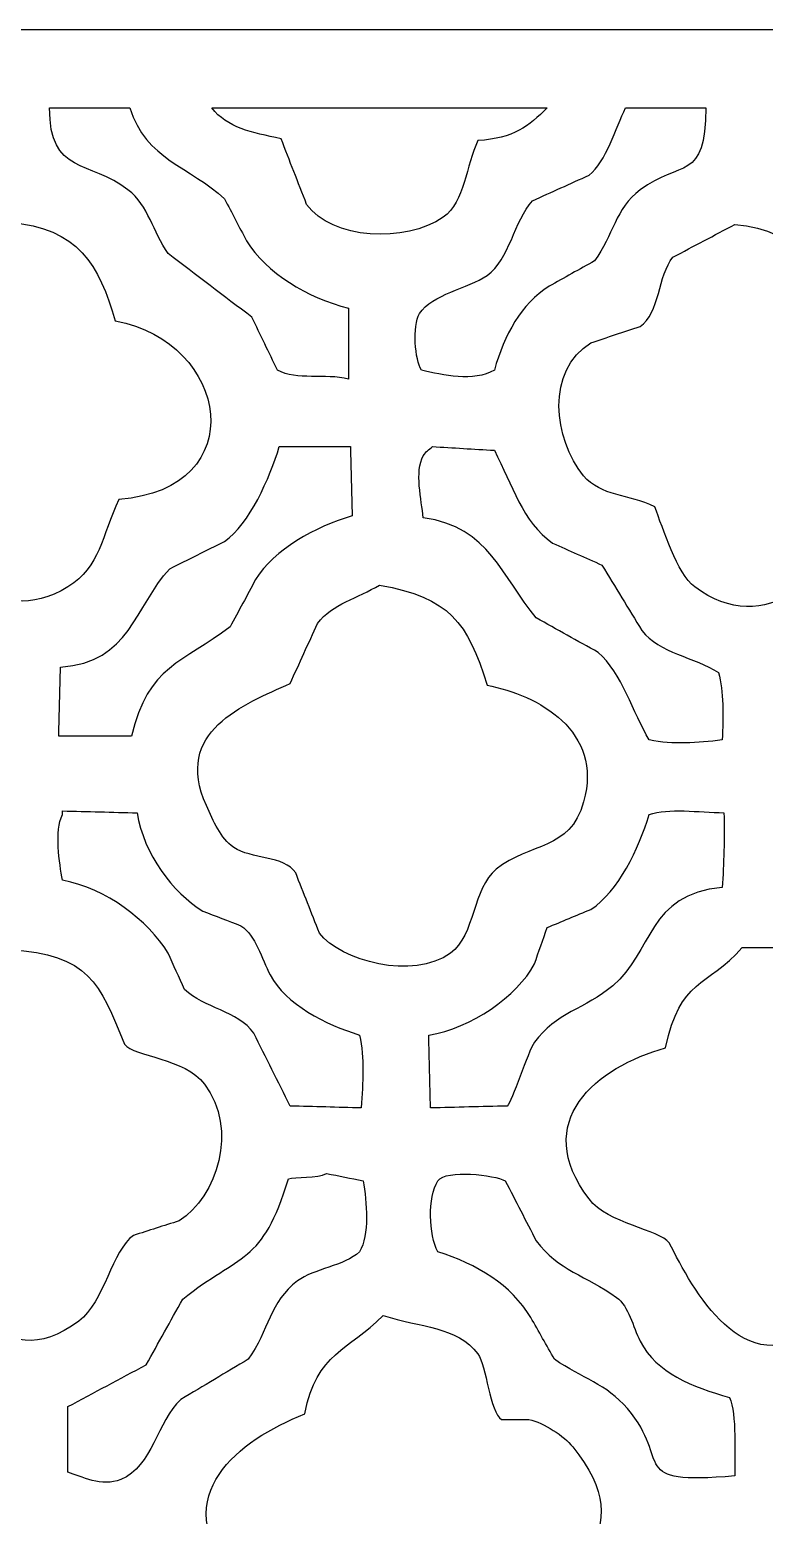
# Model space of a CAD drawing. Header units: centimetres. Extents: x -27.5 to -1.9, y -9.6 to -4.5.
# Drawn here: x -19.989 to -18.746, y -7.043 to -4.528 of the extents above; entities that cross this region are included whole.
import ezdxf

# ---------------------------------------------------------------- set-up
doc = ezdxf.new("R2010")
doc.units = ezdxf.units.CM
doc.header["$MEASUREMENT"] = 0
doc.layers.add('layer 1', color=7, linetype='Continuous')

msp = doc.modelspace()

# ---------------------------------------------------------------- linework, layer by layer
at = {"layer": 'layer 1', "color": 250}
for points, knots in [([(-27.47273, -4.52768), (-27.47273, -4.52768), (-16.31214, -4.52768), (-16.31214, -4.52768), (-16.31214, -4.52768), (-16.31214, -4.52768), (-16.31214, -9.55272), (-16.31214, -9.55272), (-16.31214, -9.55272), (-16.31214, -9.55272), (-27.47273, -9.55272), (-27.47273, -9.55272), (-27.47273, -9.55272), (-27.47273, -9.55272), (-27.47273, -4.52768), (-27.47273, -4.52768)], [0, 0, 0, 0, 0.2, 0.2, 0.2, 0.2, 0.4, 0.4, 0.4, 0.4, 0.6, 0.6, 0.6, 0.6, 1, 1, 1, 1]), ([(-19.95549, -4.65991), (-19.9562, -4.77395), (-19.88723, -4.74829), (-19.82285, -4.79872), (-19.82285, -4.79872), (-19.78794, -4.82607), (-19.78085, -4.86959), (-19.75499, -4.90669), (-19.75499, -4.90669), (-19.70769, -4.94267), (-19.66038, -4.97867), (-19.61309, -5.01465), (-19.61309, -5.01465), (-19.5987, -5.04447), (-19.5843, -5.07429), (-19.5699, -5.10411), (-19.5699, -5.10411), (-19.53751, -5.12233), (-19.48904, -5.10893), (-19.4496, -5.11953), (-19.4496, -5.11953), (-19.4496, -5.07944), (-19.4496, -5.03933), (-19.4496, -4.99923), (-19.4496, -4.99923), (-19.51945, -4.98172), (-19.58861, -4.93947), (-19.62234, -4.88509), (-19.62234, -4.88509), (-19.63468, -4.86145), (-19.64702, -4.83779), (-19.65936, -4.81414), (-19.65936, -4.81414), (-19.71767, -4.75962), (-19.79269, -4.7477), (-19.81977, -4.65991), (-19.81977, -4.65991), (-19.86501, -4.65991), (-19.91026, -4.65991), (-19.95549, -4.65991)], [0, 0, 0, 0, 0.0909091, 0.0909091, 0.0909091, 0.0909091, 0.1818182, 0.1818182, 0.1818182, 0.1818182, 0.2727273, 0.2727273, 0.2727273, 0.2727273, 0.3636364, 0.3636364, 0.3636364, 0.3636364, 0.4545455, 0.4545455, 0.4545455, 0.4545455, 0.5454545, 0.5454545, 0.5454545, 0.5454545, 0.6363636, 0.6363636, 0.6363636, 0.6363636, 0.7272727, 0.7272727, 0.7272727, 0.7272727, 0.8181818, 0.8181818, 0.8181818, 0.8181818, 1, 1, 1, 1]), ([(-19.68095, -4.65991), (-19.65503, -4.69417), (-19.61379, -4.70157), (-19.56373, -4.71235), (-19.56373, -4.71235), (-19.54934, -4.74936), (-19.53494, -4.78639), (-19.52055, -4.8234), (-19.52055, -4.8234), (-19.4789, -4.88324), (-19.35278, -4.88952), (-19.28919, -4.84499), (-19.28919, -4.84499), (-19.25235, -4.8192), (-19.25114, -4.75735), (-19.23058, -4.71543), (-19.23058, -4.71543), (-19.16976, -4.7114), (-19.14476, -4.69156), (-19.11336, -4.65991), (-19.11336, -4.65991), (-19.30254, -4.65991), (-19.49178, -4.65991), (-19.68095, -4.65991)], [0, 0, 0, 0, 0.1428571, 0.1428571, 0.1428571, 0.1428571, 0.2857143, 0.2857143, 0.2857143, 0.2857143, 0.4285714, 0.4285714, 0.4285714, 0.4285714, 0.5714286, 0.5714286, 0.5714286, 0.5714286, 0.7142857, 0.7142857, 0.7142857, 0.7142857, 1, 1, 1, 1]), ([(-18.84499, -4.65991), (-18.89023, -4.65991), (-18.93548, -4.65991), (-18.98072, -4.65991), (-18.98072, -4.65991), (-18.99696, -4.69348), (-19.01414, -4.75168), (-19.04241, -4.77404), (-19.04241, -4.77404), (-19.07428, -4.78844), (-19.10617, -4.80283), (-19.13804, -4.81723), (-19.13804, -4.81723), (-19.16995, -4.85172), (-19.1764, -4.91654), (-19.21516, -4.9437), (-19.21516, -4.9437), (-19.24777, -4.96657), (-19.30819, -4.97491), (-19.32929, -5.00848), (-19.32929, -5.00848), (-19.34207, -5.0298), (-19.33711, -5.08669), (-19.32621, -5.10411), (-19.32621, -5.10411), (-19.28969, -5.11267), (-19.23815, -5.12448), (-19.20282, -5.10411), (-19.20282, -5.10411), (-19.18606, -5.04423), (-19.15752, -4.99217), (-19.11028, -4.96221), (-19.11028, -4.96221), (-19.08457, -4.94782), (-19.05886, -4.93342), (-19.03316, -4.91903), (-19.03316, -4.91903), (-19.00145, -4.87571), (-18.99839, -4.83059), (-18.95604, -4.79872), (-18.95604, -4.79872), (-18.88862, -4.74799), (-18.8446, -4.78579), (-18.84499, -4.65991)], [0, 0, 0, 0, 0.0833333, 0.0833333, 0.0833333, 0.0833333, 0.1666667, 0.1666667, 0.1666667, 0.1666667, 0.25, 0.25, 0.25, 0.25, 0.3333333, 0.3333333, 0.3333333, 0.3333333, 0.4166667, 0.4166667, 0.4166667, 0.4166667, 0.5, 0.5, 0.5, 0.5, 0.5833333, 0.5833333, 0.5833333, 0.5833333, 0.6666667, 0.6666667, 0.6666667, 0.6666667, 0.75, 0.75, 0.75, 0.75, 0.8333333, 0.8333333, 0.8333333, 0.8333333, 1, 1, 1, 1]), ([(-20.02336, -4.85425), (-20.0553, -4.8755), (-20.10237, -4.87965), (-20.12516, -4.90977), (-20.12516, -4.90977), (-20.14609, -4.93744), (-20.14838, -4.99897), (-20.1776, -5.01774), (-20.1776, -5.01774), (-20.22256, -5.04172), (-20.26509, -5.03578), (-20.29482, -5.07326), (-20.29482, -5.07326), (-20.35608, -5.1505), (-20.32809, -5.2544), (-20.25472, -5.29845), (-20.25472, -5.29845), (-20.22997, -5.3133), (-20.18953, -5.31286), (-20.16217, -5.32621), (-20.16217, -5.32621), (-20.14651, -5.4248), (-20.0486, -5.54785), (-19.92465, -5.47119), (-19.92465, -5.47119), (-19.8688, -5.43665), (-19.86791, -5.38545), (-19.83828, -5.32313), (-19.83828, -5.32313), (-19.61011, -5.30575), (-19.65116, -5.05566), (-19.84444, -5.02082), (-19.84444, -5.02082), (-19.872, -4.92655), (-19.90667, -4.86257), (-20.02336, -4.85425)], [0, 0, 0, 0, 0.1, 0.1, 0.1, 0.1, 0.2, 0.2, 0.2, 0.2, 0.3, 0.3, 0.3, 0.3, 0.4, 0.4, 0.4, 0.4, 0.5, 0.5, 0.5, 0.5, 0.6, 0.6, 0.6, 0.6, 0.7, 0.7, 0.7, 0.7, 0.8, 0.8, 0.8, 0.8, 1, 1, 1, 1]), ([(-18.79563, -4.85733), (-18.83059, -4.87584), (-18.86556, -4.89435), (-18.90051, -4.91286), (-18.90051, -4.91286), (-18.92614, -4.94312), (-18.92235, -5.00816), (-18.95604, -5.03008), (-18.95604, -5.03008), (-18.9838, -5.03933), (-19.01157, -5.04859), (-19.03933, -5.05784), (-19.03933, -5.05784), (-19.11625, -5.10437), (-19.10266, -5.2211), (-19.05167, -5.28302), (-19.05167, -5.28302), (-19.02248, -5.31846), (-18.97534, -5.31355), (-18.93136, -5.33546), (-18.93136, -5.33546), (-18.91716, -5.3725), (-18.89394, -5.44842), (-18.8635, -5.47119), (-18.8635, -5.47119), (-18.74462, -5.56012), (-18.62769, -5.45561), (-18.60438, -5.33546), (-18.60438, -5.33546), (-18.49187, -5.33861), (-18.42074, -5.23353), (-18.46865, -5.11645), (-18.46865, -5.11645), (-18.49539, -5.0511), (-18.53114, -5.04564), (-18.60746, -5.02699), (-18.60746, -5.02699), (-18.63716, -4.93987), (-18.68665, -4.86661), (-18.79563, -4.85733)], [0, 0, 0, 0, 0.0909091, 0.0909091, 0.0909091, 0.0909091, 0.1818182, 0.1818182, 0.1818182, 0.1818182, 0.2727273, 0.2727273, 0.2727273, 0.2727273, 0.3636364, 0.3636364, 0.3636364, 0.3636364, 0.4545455, 0.4545455, 0.4545455, 0.4545455, 0.5454545, 0.5454545, 0.5454545, 0.5454545, 0.6363636, 0.6363636, 0.6363636, 0.6363636, 0.7272727, 0.7272727, 0.7272727, 0.7272727, 0.8181818, 0.8181818, 0.8181818, 0.8181818, 1, 1, 1, 1]), ([(-19.94007, -5.72414), (-19.89895, -5.72414), (-19.85781, -5.72414), (-19.81668, -5.72414), (-19.81668, -5.72414), (-19.78964, -5.6042), (-19.72882, -5.59901), (-19.65011, -5.53906), (-19.65011, -5.53906), (-19.63571, -5.51233), (-19.62131, -5.48559), (-19.60692, -5.45885), (-19.60692, -5.45885), (-19.57555, -5.4075), (-19.50646, -5.36975), (-19.44343, -5.35089), (-19.44343, -5.35089), (-19.44446, -5.31182), (-19.44549, -5.27274), (-19.44651, -5.23367), (-19.44651, -5.23367), (-19.48661, -5.23367), (-19.52672, -5.23367), (-19.56682, -5.23367), (-19.56682, -5.23367), (-19.58321, -5.28695), (-19.61704, -5.36507), (-19.65936, -5.39407), (-19.65936, -5.39407), (-19.6902, -5.4095), (-19.72106, -5.42492), (-19.7519, -5.44035), (-19.7519, -5.44035), (-19.81155, -5.50465), (-19.81935, -5.59893), (-19.93699, -5.60692), (-19.93699, -5.60692), (-19.93801, -5.64599), (-19.93904, -5.68507), (-19.94007, -5.72414)], [0, 0, 0, 0, 0.0909091, 0.0909091, 0.0909091, 0.0909091, 0.1818182, 0.1818182, 0.1818182, 0.1818182, 0.2727273, 0.2727273, 0.2727273, 0.2727273, 0.3636364, 0.3636364, 0.3636364, 0.3636364, 0.4545455, 0.4545455, 0.4545455, 0.4545455, 0.5454545, 0.5454545, 0.5454545, 0.5454545, 0.6363636, 0.6363636, 0.6363636, 0.6363636, 0.7272727, 0.7272727, 0.7272727, 0.7272727, 0.8181818, 0.8181818, 0.8181818, 0.8181818, 1, 1, 1, 1]), ([(-19.3077, -5.23367), (-19.31401, -5.24005), (-19.31808, -5.24065), (-19.32312, -5.24909), (-19.32312, -5.24909), (-19.33797, -5.2752), (-19.326, -5.32446), (-19.32312, -5.35397), (-19.32312, -5.35397), (-19.21057, -5.3703), (-19.19001, -5.45438), (-19.13187, -5.52363), (-19.13187, -5.52363), (-19.09691, -5.54317), (-19.06195, -5.56271), (-19.02699, -5.58224), (-19.02699, -5.58224), (-18.98775, -5.61679), (-18.96773, -5.68432), (-18.94062, -5.73031), (-18.94062, -5.73031), (-18.90003, -5.73872), (-18.85947, -5.73558), (-18.81723, -5.73031), (-18.81723, -5.73031), (-18.81474, -5.6908), (-18.81475, -5.64794), (-18.8234, -5.61618), (-18.8234, -5.61618), (-18.86436, -5.58957), (-18.92386, -5.58384), (-18.95295, -5.54523), (-18.95295, -5.54523), (-18.97557, -5.50821), (-18.9982, -5.47119), (-19.02082, -5.43418), (-19.02082, -5.43418), (-19.04858, -5.42184), (-19.07635, -5.4095), (-19.10411, -5.39716), (-19.10411, -5.39716), (-19.15622, -5.36008), (-19.17187, -5.29929), (-19.20282, -5.23984), (-19.20282, -5.23984), (-19.23778, -5.23778), (-19.27274, -5.23572), (-19.3077, -5.23367)], [0, 0, 0, 0, 0.0769231, 0.0769231, 0.0769231, 0.0769231, 0.1538462, 0.1538462, 0.1538462, 0.1538462, 0.2307692, 0.2307692, 0.2307692, 0.2307692, 0.3076923, 0.3076923, 0.3076923, 0.3076923, 0.3846154, 0.3846154, 0.3846154, 0.3846154, 0.4615385, 0.4615385, 0.4615385, 0.4615385, 0.5384615, 0.5384615, 0.5384615, 0.5384615, 0.6153846, 0.6153846, 0.6153846, 0.6153846, 0.6923077, 0.6923077, 0.6923077, 0.6923077, 0.7692308, 0.7692308, 0.7692308, 0.7692308, 0.8461538, 0.8461538, 0.8461538, 0.8461538, 1, 1, 1, 1]), ([(-19.39716, -5.46811), (-19.43333, -5.49013), (-19.47732, -5.49987), (-19.50204, -5.53289), (-19.50204, -5.53289), (-19.51746, -5.56682), (-19.53289, -5.60076), (-19.54831, -5.63468), (-19.54831, -5.63468), (-19.62713, -5.67028), (-19.74689, -5.71549), (-19.69021, -5.84136), (-19.69021, -5.84136), (-19.67805, -5.86836), (-19.66663, -5.89654), (-19.64394, -5.91231), (-19.64394, -5.91231), (-19.6149, -5.93249), (-19.55848, -5.92575), (-19.53906, -5.9555), (-19.53906, -5.9555), (-19.52569, -5.98943), (-19.51232, -6.02336), (-19.49895, -6.05729), (-19.49895, -6.05729), (-19.46316, -6.10465), (-19.34071, -6.13768), (-19.27685, -6.09123), (-19.27685, -6.09123), (-19.23527, -6.06098), (-19.23928, -5.98107), (-19.19973, -5.94933), (-19.19973, -5.94933), (-19.14188, -5.90289), (-19.07511, -5.9187), (-19.05167, -5.83519), (-19.05167, -5.83519), (-19.01796, -5.71515), (-19.12866, -5.6541), (-19.21516, -5.63777), (-19.21516, -5.63777), (-19.24802, -5.53059), (-19.2783, -5.48959), (-19.39716, -5.46811)], [0, 0, 0, 0, 0.0833333, 0.0833333, 0.0833333, 0.0833333, 0.1666667, 0.1666667, 0.1666667, 0.1666667, 0.25, 0.25, 0.25, 0.25, 0.3333333, 0.3333333, 0.3333333, 0.3333333, 0.4166667, 0.4166667, 0.4166667, 0.4166667, 0.5, 0.5, 0.5, 0.5, 0.5833333, 0.5833333, 0.5833333, 0.5833333, 0.6666667, 0.6666667, 0.6666667, 0.6666667, 0.75, 0.75, 0.75, 0.75, 0.8333333, 0.8333333, 0.8333333, 0.8333333, 1, 1, 1, 1]), ([(-19.428, -6.35343), (-19.42532, -6.30871), (-19.42213, -6.27026), (-19.43109, -6.23004), (-19.43109, -6.23004), (-19.4885, -6.21216), (-19.55568, -6.17823), (-19.58224, -6.12824), (-19.58224, -6.12824), (-19.59701, -6.10045), (-19.60633, -6.06164), (-19.6316, -6.04495), (-19.6316, -6.04495), (-19.65319, -6.03673), (-19.67479, -6.0285), (-19.69638, -6.02028), (-19.69638, -6.02028), (-19.74698, -5.98834), (-19.79617, -5.92398), (-19.80743, -5.8537), (-19.80743, -5.8537), (-19.84958, -5.85267), (-19.89175, -5.85164), (-19.9339, -5.85062), (-19.9339, -5.85062), (-19.9339, -5.85267), (-19.9339, -5.85473), (-19.9339, -5.85679), (-19.9339, -5.85679), (-19.94744, -5.8843), (-19.93886, -5.93911), (-19.9339, -5.96784), (-19.9339, -5.96784), (-19.85857, -5.98191), (-19.78984, -6.03543), (-19.75499, -6.09123), (-19.75499, -6.09123), (-19.74573, -6.11179), (-19.73648, -6.13236), (-19.72722, -6.15292), (-19.72722, -6.15292), (-19.69402, -6.18473), (-19.63701, -6.18876), (-19.61, -6.22695), (-19.61, -6.22695), (-19.58944, -6.26808), (-19.56887, -6.30922), (-19.54831, -6.35034), (-19.54831, -6.35034), (-19.50821, -6.35137), (-19.4681, -6.3524), (-19.428, -6.35343)], [0, 0, 0, 0, 0.0714286, 0.0714286, 0.0714286, 0.0714286, 0.1428571, 0.1428571, 0.1428571, 0.1428571, 0.2142857, 0.2142857, 0.2142857, 0.2142857, 0.2857143, 0.2857143, 0.2857143, 0.2857143, 0.3571429, 0.3571429, 0.3571429, 0.3571429, 0.4285714, 0.4285714, 0.4285714, 0.4285714, 0.5, 0.5, 0.5, 0.5, 0.5714286, 0.5714286, 0.5714286, 0.5714286, 0.6428571, 0.6428571, 0.6428571, 0.6428571, 0.7142857, 0.7142857, 0.7142857, 0.7142857, 0.7857143, 0.7857143, 0.7857143, 0.7857143, 0.8571429, 0.8571429, 0.8571429, 0.8571429, 1, 1, 1, 1]), ([(-18.81723, -5.98017), (-18.81439, -5.94031), (-18.81302, -5.89678), (-18.81414, -5.8537), (-18.81414, -5.8537), (-18.85745, -5.85298), (-18.90835, -5.8451), (-18.94062, -5.85679), (-18.94062, -5.85679), (-18.95849, -5.91465), (-18.99281, -5.98696), (-19.03933, -6.01719), (-19.03933, -6.01719), (-19.064, -6.02747), (-19.08869, -6.03776), (-19.11336, -6.04804), (-19.11336, -6.04804), (-19.12056, -6.0686), (-19.12776, -6.08917), (-19.13495, -6.10973), (-19.13495, -6.10973), (-19.16413, -6.16454), (-19.24212, -6.21856), (-19.31387, -6.23004), (-19.31387, -6.23004), (-19.31284, -6.27116), (-19.31181, -6.3123), (-19.31078, -6.35343), (-19.31078, -6.35343), (-19.2676, -6.3524), (-19.22441, -6.35137), (-19.18122, -6.35034), (-19.18122, -6.35034), (-19.17308, -6.34402), (-19.14617, -6.25806), (-19.13495, -6.24238), (-19.13495, -6.24238), (-19.09922, -6.19243), (-19.04879, -6.18566), (-19.00231, -6.14675), (-19.00231, -6.14675), (-18.9348, -6.09023), (-18.94352, -5.99078), (-18.81723, -5.98017)], [0, 0, 0, 0, 0.0833333, 0.0833333, 0.0833333, 0.0833333, 0.1666667, 0.1666667, 0.1666667, 0.1666667, 0.25, 0.25, 0.25, 0.25, 0.3333333, 0.3333333, 0.3333333, 0.3333333, 0.4166667, 0.4166667, 0.4166667, 0.4166667, 0.5, 0.5, 0.5, 0.5, 0.5833333, 0.5833333, 0.5833333, 0.5833333, 0.6666667, 0.6666667, 0.6666667, 0.6666667, 0.75, 0.75, 0.75, 0.75, 0.8333333, 0.8333333, 0.8333333, 0.8333333, 1, 1, 1, 1]), ([(-20.02336, -6.08506), (-20.05695, -6.11764), (-20.10885, -6.12739), (-20.13441, -6.16834), (-20.13441, -6.16834), (-20.14937, -6.19231), (-20.14915, -6.23452), (-20.16217, -6.2578), (-20.16217, -6.2578), (-20.38589, -6.30868), (-20.36455, -6.511), (-20.156, -6.56627), (-20.156, -6.56627), (-20.1188, -6.65712), (-20.04121, -6.81615), (-19.90614, -6.71434), (-19.90614, -6.71434), (-19.86337, -6.6821), (-19.84928, -6.59411), (-19.8136, -6.56936), (-19.8136, -6.56936), (-19.78789, -6.56113), (-19.76218, -6.55291), (-19.73648, -6.54468), (-19.73648, -6.54468), (-19.6714, -6.5038), (-19.63607, -6.39003), (-19.69329, -6.31333), (-19.69329, -6.31333), (-19.72661, -6.26866), (-19.81162, -6.26733), (-19.82902, -6.24546), (-19.82902, -6.24546), (-19.87118, -6.14119), (-19.88818, -6.09449), (-20.02336, -6.08506)], [0, 0, 0, 0, 0.1, 0.1, 0.1, 0.1, 0.2, 0.2, 0.2, 0.2, 0.3, 0.3, 0.3, 0.3, 0.4, 0.4, 0.4, 0.4, 0.5, 0.5, 0.5, 0.5, 0.6, 0.6, 0.6, 0.6, 0.7, 0.7, 0.7, 0.7, 0.8, 0.8, 0.8, 0.8, 1, 1, 1, 1]), ([(-18.78329, -6.08197), (-18.84323, -6.15034), (-18.88862, -6.13323), (-18.91285, -6.25163), (-18.91285, -6.25163), (-19.03013, -6.28433), (-19.14243, -6.37626), (-19.04241, -6.50766), (-19.04241, -6.50766), (-19.01085, -6.54914), (-18.92368, -6.56), (-18.90668, -6.5817), (-18.90668, -6.5817), (-18.86669, -6.66134), (-18.78204, -6.82195), (-18.65373, -6.72668), (-18.65373, -6.72668), (-18.60748, -6.69233), (-18.61178, -6.60727), (-18.57662, -6.57861), (-18.57662, -6.57861), (-18.52361, -6.53541), (-18.45518, -6.54834), (-18.42855, -6.47682), (-18.42855, -6.47682), (-18.3851, -6.36013), (-18.47693, -6.25574), (-18.58279, -6.2578), (-18.58279, -6.2578), (-18.60374, -6.18967), (-18.65021, -6.10032), (-18.7216, -6.08197), (-18.7216, -6.08197), (-18.74216, -6.08197), (-18.76273, -6.08197), (-18.78329, -6.08197)], [0, 0, 0, 0, 0.1, 0.1, 0.1, 0.1, 0.2, 0.2, 0.2, 0.2, 0.3, 0.3, 0.3, 0.3, 0.4, 0.4, 0.4, 0.4, 0.5, 0.5, 0.5, 0.5, 0.6, 0.6, 0.6, 0.6, 0.7, 0.7, 0.7, 0.7, 0.8, 0.8, 0.8, 0.8, 1, 1, 1, 1]), ([(-19.48661, -6.46448), (-19.50227, -6.47293), (-19.53996, -6.46923), (-19.55139, -6.47373), (-19.55139, -6.47373), (-19.59499, -6.61902), (-19.6333, -6.59937), (-19.73031, -6.67733), (-19.73031, -6.67733), (-19.75087, -6.71434), (-19.77144, -6.75136), (-19.792, -6.78838), (-19.792, -6.78838), (-19.83621, -6.81202), (-19.88044, -6.83568), (-19.92465, -6.85932), (-19.92465, -6.85932), (-19.92465, -6.89634), (-19.92465, -6.93336), (-19.92465, -6.97037), (-19.92465, -6.97037), (-19.90184, -6.9772), (-19.86691, -6.99611), (-19.83519, -6.98271), (-19.83519, -6.98271), (-19.7813, -6.96017), (-19.7733, -6.88434), (-19.73339, -6.84699), (-19.73339, -6.84699), (-19.69535, -6.82437), (-19.6573, -6.80174), (-19.61926, -6.77912), (-19.61926, -6.77912), (-19.58456, -6.72986), (-19.58313, -6.68203), (-19.53597, -6.64648), (-19.53597, -6.64648), (-19.50877, -6.62597), (-19.45651, -6.621), (-19.43109, -6.59712), (-19.43109, -6.59712), (-19.41355, -6.56788), (-19.41873, -6.51313), (-19.42492, -6.47682), (-19.42492, -6.47682), (-19.44548, -6.4727), (-19.46605, -6.46859), (-19.48661, -6.46448)], [0, 0, 0, 0, 0.0769231, 0.0769231, 0.0769231, 0.0769231, 0.1538462, 0.1538462, 0.1538462, 0.1538462, 0.2307692, 0.2307692, 0.2307692, 0.2307692, 0.3076923, 0.3076923, 0.3076923, 0.3076923, 0.3846154, 0.3846154, 0.3846154, 0.3846154, 0.4615385, 0.4615385, 0.4615385, 0.4615385, 0.5384615, 0.5384615, 0.5384615, 0.5384615, 0.6153846, 0.6153846, 0.6153846, 0.6153846, 0.6923077, 0.6923077, 0.6923077, 0.6923077, 0.7692308, 0.7692308, 0.7692308, 0.7692308, 0.8461538, 0.8461538, 0.8461538, 0.8461538, 1, 1, 1, 1]), ([(-18.79563, -6.97654), (-18.79718, -6.94141), (-18.79168, -6.87236), (-18.80489, -6.8439), (-18.80489, -6.8439), (-18.86856, -6.82526), (-18.92766, -6.80309), (-18.95604, -6.74827), (-18.95604, -6.74827), (-18.96857, -6.72407), (-18.97501, -6.68941), (-18.99614, -6.67424), (-18.99614, -6.67424), (-19.04756, -6.63731), (-19.09452, -6.62862), (-19.13187, -6.57861), (-19.13187, -6.57861), (-19.14935, -6.54469), (-19.16683, -6.51075), (-19.18431, -6.47682), (-19.18431, -6.47682), (-19.20268, -6.46706), (-19.28422, -6.45692), (-19.29845, -6.47682), (-19.29845, -6.47682), (-19.31605, -6.50534), (-19.31375, -6.56832), (-19.29845, -6.59712), (-19.29845, -6.59712), (-19.23213, -6.61783), (-19.17421, -6.65337), (-19.14112, -6.70817), (-19.14112, -6.70817), (-19.12776, -6.73182), (-19.11439, -6.75547), (-19.10102, -6.77912), (-19.10102, -6.77912), (-19.05387, -6.81141), (-19.01347, -6.82054), (-18.97763, -6.86241), (-18.97763, -6.86241), (-18.89983, -6.95332), (-18.98157, -6.99282), (-18.79563, -6.97654)], [0, 0, 0, 0, 0.0833333, 0.0833333, 0.0833333, 0.0833333, 0.1666667, 0.1666667, 0.1666667, 0.1666667, 0.25, 0.25, 0.25, 0.25, 0.3333333, 0.3333333, 0.3333333, 0.3333333, 0.4166667, 0.4166667, 0.4166667, 0.4166667, 0.5, 0.5, 0.5, 0.5, 0.5833333, 0.5833333, 0.5833333, 0.5833333, 0.6666667, 0.6666667, 0.6666667, 0.6666667, 0.75, 0.75, 0.75, 0.75, 0.8333333, 0.8333333, 0.8333333, 0.8333333, 1, 1, 1, 1]), ([(-19.39099, -6.70509), (-19.45014, -6.76518), (-19.50298, -6.76637), (-19.52363, -6.87166), (-19.52363, -6.87166), (-19.63631, -6.91658), (-19.75684, -7.00798), (-19.64702, -7.1462), (-19.64702, -7.1462), (-19.61786, -7.1829), (-19.57636, -7.17115), (-19.53289, -7.19556), (-19.53289, -7.19556), (-19.49034, -7.21945), (-19.4965, -7.30834), (-19.45577, -7.33746), (-19.45577, -7.33746), (-19.32481, -7.43105), (-19.21949, -7.32211), (-19.19356, -7.20173), (-19.19356, -7.20173), (-19.07701, -7.15452), (-18.95061, -7.07374), (-19.07017, -6.92719), (-19.07017, -6.92719), (-19.08491, -6.90913), (-19.11846, -6.8866), (-19.14421, -6.88092), (-19.14421, -6.88092), (-19.15963, -6.88092), (-19.17506, -6.88092), (-19.19048, -6.88092), (-19.19048, -6.88092), (-19.21095, -6.86959), (-19.21594, -6.78929), (-19.23058, -6.76987), (-19.23058, -6.76987), (-19.26542, -6.72364), (-19.32836, -6.72498), (-19.39099, -6.70509)], [0, 0, 0, 0, 0.0909091, 0.0909091, 0.0909091, 0.0909091, 0.1818182, 0.1818182, 0.1818182, 0.1818182, 0.2727273, 0.2727273, 0.2727273, 0.2727273, 0.3636364, 0.3636364, 0.3636364, 0.3636364, 0.4545455, 0.4545455, 0.4545455, 0.4545455, 0.5454545, 0.5454545, 0.5454545, 0.5454545, 0.6363636, 0.6363636, 0.6363636, 0.6363636, 0.7272727, 0.7272727, 0.7272727, 0.7272727, 0.8181818, 0.8181818, 0.8181818, 0.8181818, 1, 1, 1, 1])]:
    msp.add_open_spline(points, degree=3, knots=knots, dxfattribs=at)

doc.saveas('drawing.dxf')
